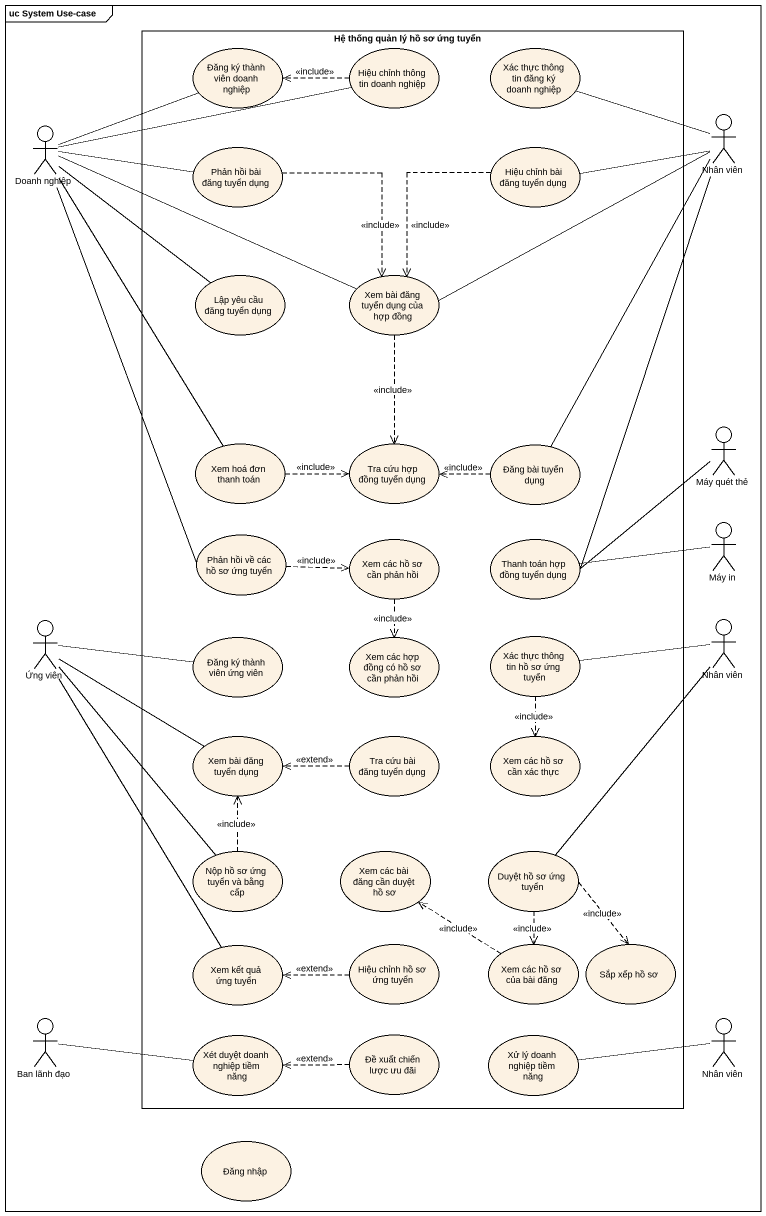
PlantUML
@startuml
mainframe uc System Use-case
rectangle "Hệ thống quản lý hồ sơ ứng tuyển" as Hệ_thống_quản_lý_hồ_sơ_ứng {
  usecase "Đăng ký thành viên doanh nghiệp" as Đăng_ký_thành_viên_doanh
  usecase "Hiệu chỉnh thông tin doanh nghiệp" as Hiệu_chỉnh_thông_tin_doanh
  usecase "Xác thực thông tin đăng ký doanh nghiệp" as Xác_thực_thông_tin_đăng_ký
  usecase "Phản hồi bài đăng tuyển dụng" as Phản_hồi_bài_đăng_tuyển_dụng
  usecase "Hiệu chỉnh bài đăng tuyển dụng" as Hiệu_chỉnh_bài_đăng_tuyển
  usecase "Lập yêu cầu đăng tuyển dụng" as Lập_yêu_cầu_đăng_tuyển_dụng
  usecase "Xem bài đăng tuyển dụng của hợp đồng" as Xem_bài_đăng_tuyển_dụng_của
  usecase "Xem hoá đơn thanh toán" as Xem_hoá_đơn_thanh_toán
  usecase "Tra cứu hợp đồng tuyển dụng" as Tra_cứu_hợp_đồng_tuyển_dụng
  usecase "Đăng bài tuyển dụng" as Đăng_bài_tuyển_dụng
  usecase "Phản hồi về các hồ sơ ứng tuyển" as Phản_hồi_về_các_hồ_sơ_ứng
  usecase "Xem các hồ sơ cần phản hồi" as Xem_các_hồ_sơ_cần_phản_hồi
  usecase "Thanh toán hợp đồng tuyển dụng" as Thanh_toán_hợp_đồng_tuyển
  usecase "Đăng ký thành viên ứng viên" as Đăng_ký_thành_viên_ứng_viên
  usecase "Xem các hợp đồng có hồ sơ cần phản hồi" as Xem_các_hợp_đồng_có_hồ_sơ
  usecase "Xác thực thông tin hồ sơ ứng tuyển" as Xác_thực_thông_tin_hồ_sơ
  usecase "Xem bài đăng tuyển dụng" as Xem_bài_đăng_tuyển_dụng
  usecase "Tra cứu bài đăng tuyển dụng" as Tra_cứu_bài_đăng_tuyển_dụng
  usecase "Xem các hồ sơ cần xác thực" as Xem_các_hồ_sơ_cần_xác_thực
  usecase "Nộp hồ sơ ứng tuyển và bằng cấp" as Nộp_hồ_sơ_ứng_tuyển_và_bằng
  usecase "Xem các bài đăng cần duyệt hồ sơ" as Xem_các_bài_đăng_cần_duyệt
  usecase "Duyệt hồ sơ ứng tuyển" as Duyệt_hồ_sơ_ứng_tuyển
  usecase "Xem kết quả ứng tuyển" as Xem_kết_quả_ứng_tuyển
  usecase "Hiệu chỉnh hồ sơ ứng tuyển" as Hiệu_chỉnh_hồ_sơ_ứng_tuyển
  usecase "Xem các hồ sơ của bài đăng" as Xem_các_hồ_sơ_của_bài_đăng
  usecase "Sắp xếp hồ sơ" as Sắp_xếp_hồ_sơ
  usecase "Xét duyệt doanh nghiệp tiềm năng" as Xét_duyệt_doanh_nghiệp_tiềm
  usecase "Đề xuất chiến lược ưu đãi" as Đề_xuất_chiến_lược_ưu_đãi
  usecase "Xử lý doanh nghiệp tiềm năng" as Xử_lý_doanh_nghiệp_tiềm_năng
}
actor "Nhân viên" as Nhân_viên
actor "Doanh nghiệp" as Doanh_nghiệp
actor "Máy quét thẻ" as Máy_quét_thẻ
actor "Máy in" as Máy_in
actor "Nhân viên" as Nhân_viên_2
actor "Ứng viên" as Ứng_viên
actor "Ban lãnh đạo" as Ban_lãnh_đạo
actor "Nhân viên" as Nhân_viên_3
usecase "Đăng nhập" as Đăng_nhập
Hiệu_chỉnh_thông_tin_doanh .left.> Đăng_ký_thành_viên_doanh : <<include>>
Nhân_viên -left- Xác_thực_thông_tin_đăng_ký
Nhân_viên -left- Hiệu_chỉnh_bài_đăng_tuyển
Nhân_viên -left- Xem_bài_đăng_tuyển_dụng_của
Nhân_viên -- Đăng_bài_tuyển_dụng
Nhân_viên -- Thanh_toán_hợp_đồng_tuyển
Doanh_nghiệp -right- Đăng_ký_thành_viên_doanh
Doanh_nghiệp -right- Hiệu_chỉnh_thông_tin_doanh
Doanh_nghiệp -right- Phản_hồi_bài_đăng_tuyển_dụng
Doanh_nghiệp -- Lập_yêu_cầu_đăng_tuyển_dụng
Doanh_nghiệp -right- Xem_bài_đăng_tuyển_dụng_của
Doanh_nghiệp -- Xem_hoá_đơn_thanh_toán
Doanh_nghiệp -- Phản_hồi_về_các_hồ_sơ_ứng
Phản_hồi_bài_đăng_tuyển_dụng ..> Xem_bài_đăng_tuyển_dụng_của : <<include>>
Hiệu_chỉnh_bài_đăng_tuyển ..> Xem_bài_đăng_tuyển_dụng_của : <<include>>
Xem_bài_đăng_tuyển_dụng_của ..> Tra_cứu_hợp_đồng_tuyển_dụng : <<include>>
Xem_hoá_đơn_thanh_toán .right.> Tra_cứu_hợp_đồng_tuyển_dụng : <<include>>
Đăng_bài_tuyển_dụng .left.> Tra_cứu_hợp_đồng_tuyển_dụng : <<include>>
Máy_quét_thẻ -left- Thanh_toán_hợp_đồng_tuyển
Phản_hồi_về_các_hồ_sơ_ứng .right.> Xem_các_hồ_sơ_cần_phản_hồi : <<include>>
Xem_các_hồ_sơ_cần_phản_hồi ..> Xem_các_hợp_đồng_có_hồ_sơ : <<include>>
Máy_in -left- Thanh_toán_hợp_đồng_tuyển
Nhân_viên_2 -left- Xác_thực_thông_tin_hồ_sơ
Nhân_viên_2 -- Duyệt_hồ_sơ_ứng_tuyển
Ứng_viên -right- Đăng_ký_thành_viên_ứng_viên
Ứng_viên -right- Xem_bài_đăng_tuyển_dụng
Ứng_viên -- Nộp_hồ_sơ_ứng_tuyển_và_bằng
Ứng_viên -- Xem_kết_quả_ứng_tuyển
Xác_thực_thông_tin_hồ_sơ ..> Xem_các_hồ_sơ_cần_xác_thực : <<include>>
Tra_cứu_bài_đăng_tuyển_dụng .left.> Xem_bài_đăng_tuyển_dụng : <<extend>>
Nộp_hồ_sơ_ứng_tuyển_và_bằng .up.> Xem_bài_đăng_tuyển_dụng : <<include>>
Duyệt_hồ_sơ_ứng_tuyển ..> Xem_các_hồ_sơ_của_bài_đăng : <<include>>
Duyệt_hồ_sơ_ứng_tuyển ..> Sắp_xếp_hồ_sơ : <<include>>
Hiệu_chỉnh_hồ_sơ_ứng_tuyển .left.> Xem_kết_quả_ứng_tuyển : <<extend>>
Xem_các_hồ_sơ_của_bài_đăng .up.> Xem_các_bài_đăng_cần_duyệt : <<include>>
Ban_lãnh_đạo -right- Xét_duyệt_doanh_nghiệp_tiềm
Đề_xuất_chiến_lược_ưu_đãi .left.> Xét_duyệt_doanh_nghiệp_tiềm : <<extend>>
Nhân_viên_3 -left- Xử_lý_doanh_nghiệp_tiềm_năng
@enduml
